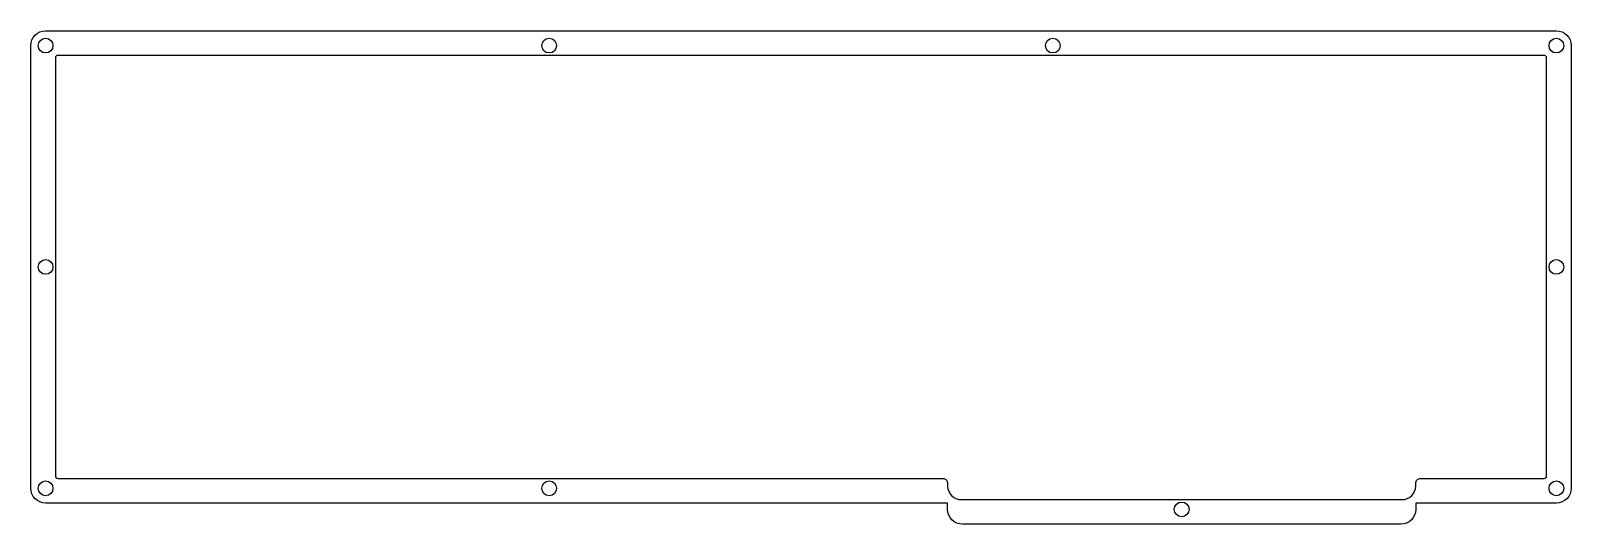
# Model space of a CAD drawing. Header units: millimetres. Extents: x -11 to 302, y -84 to 16.
import ezdxf

# ---------------------------------------------------------------- set-up
doc = ezdxf.new("R2010")
doc.units = ezdxf.units.MM
doc.layers.get('0').update_dxf_attribs({"linetype": 'CONTINUOUS'})

msp = doc.modelspace()

# ---------------------------------------------------------------- linework, layer by layer
for points in [[(175.4, -79.55), (-7.9, -79.55, -0.414214), (-10.9, -76.55), (-10.9, 13.45, -0.414214), (-7.9, 16.45), (299.1, 16.45, -0.414214), (302.1, 13.45), (302.1, -76.55, -0.414214), (299.1, -79.55), (270.5, -79.55), (270.5, -80.85, -0.414214), (267.5, -83.85), (178.4, -83.85, -0.414214), (175.4, -80.85)], [(271.5, -74.55), (296.6, -74.55, 0.414214), (297.1, -74.05), (297.1, 10.95, 0.414214), (296.6, 11.45), (-5.4, 11.45, 0.414214), (-5.9, 10.95), (-5.9, -74.05, 0.414214), (-5.4, -74.55), (174.4, -74.55, -0.414214), (175.4, -75.55), (175.4, -76.1, 0.414214), (178.15, -78.85), (267.75, -78.85, 0.414214), (270.5, -76.1), (270.5, -75.55, -0.414214)]]:
    msp.add_lwpolyline(points, format="xyb", close=True)
for centre in [(-7.9, 13.45), (94.43, 13.45), (196.77, 13.45), (299.1, 13.45), (-7.9, -31.55), (299.1, -31.55), (-7.9, -76.55), (94.43, -76.55), (299.1, -76.55), (222.95, -80.85)]:
    msp.add_circle(centre, 1.5)

doc.saveas('drawing.dxf')
